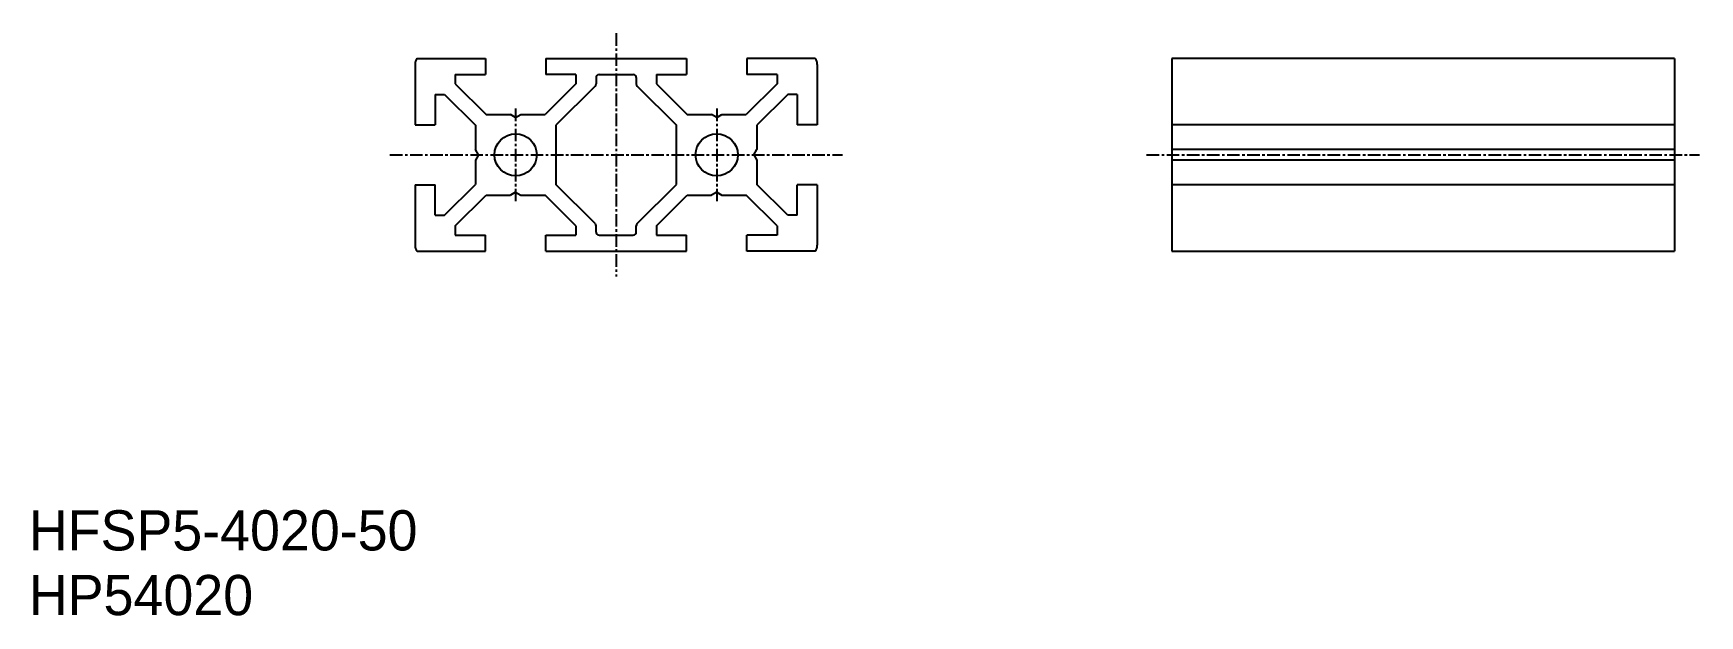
# Model space of a CAD drawing. Extents: x 63 to 228, y 44 to 102.
import ezdxf

# ---------------------------------------------------------------- set-up
doc = ezdxf.new("R2010")
doc.units = 0
doc.linetypes.add('CENTER', pattern=[2, 1.25, -0.25, 0.25, -0.25])
doc.layers.get('0').update_dxf_attribs({"linetype": 'CONTINUOUS'})
doc.layers.add('CENTER', color=1, linetype='CENTER')

msp = doc.modelspace()

# ---------------------------------------------------------------- linework, layer by layer
at = {"color": 7, "linetype": 'CONTINUOUS'}
for p, q in [((100.76, 99.57), (107.56, 99.57)), ((107.56, 99.57), (107.56, 97.97)), ((113.56, 99.57), (113.56, 97.97)), ((113.56, 99.57), (127.56, 99.57)), ((127.56, 99.57), (127.56, 97.97)), ((133.56, 99.57), (133.56, 97.97)), ((140.36, 99.57), (133.56, 99.57)), ((225.82, 99.57), (175.82, 99.57)), ((175.82, 99.57), (175.82, 80.37)), ((225.82, 99.57), (225.82, 80.37)), ((100.56, 98.97), (100.56, 92.97)), ((104.56, 97.97), (107.56, 97.97)), ((104.56, 97.97), (104.56, 97.03)), ((116.56, 97.97), (113.56, 97.97)), ((116.56, 97.97), (116.56, 97.03)), ((118.86, 97.97), (122.26, 97.97)), ((124.56, 97.97), (127.56, 97.97)), ((124.56, 97.97), (124.56, 97.03)), ((136.56, 97.97), (133.56, 97.97)), ((136.56, 97.97), (136.56, 97.03)), ((140.56, 98.97), (140.56, 92.97)), ((104.56, 97.03), (107.62, 93.97)), ((116.56, 97.03), (113.5, 93.97)), ((118.47, 96.82), (114.56, 92.91)), ((118.56, 97.67), (118.56, 97.03)), ((122.56, 97.67), (122.56, 97.03)), ((122.64, 96.82), (126.56, 92.91)), ((124.56, 97.03), (127.62, 93.97)), ((136.56, 97.03), (133.5, 93.97)), ((102.56, 95.97), (102.56, 92.97)), ((102.56, 95.97), (103.5, 95.97)), ((103.5, 95.97), (106.56, 92.91)), ((137.62, 95.97), (134.56, 92.91)), ((138.56, 95.97), (137.62, 95.97)), ((138.56, 95.97), (138.56, 92.97)), ((100.56, 92.97), (102.56, 92.97)), ((106.56, 92.91), (106.56, 90.49)), ((107.62, 93.97), (110.04, 93.97)), ((110.56, 93.67), (110.04, 93.97)), ((110.56, 93.67), (111.08, 93.97)), ((111.08, 93.97), (113.5, 93.97)), ((114.56, 92.91), (114.56, 87.03)), ((126.56, 87.03), (126.56, 92.91)), ((127.62, 93.97), (130.04, 93.97)), ((130.56, 93.67), (130.04, 93.97)), ((130.56, 93.67), (131.08, 93.97)), ((131.08, 93.97), (133.5, 93.97)), ((134.56, 92.91), (134.56, 90.49)), ((140.56, 92.97), (138.56, 92.97)), ((225.82, 92.97), (175.82, 92.97)), ((106.86, 89.97), (106.56, 90.49)), ((106.86, 89.97), (106.56, 89.45)), ((134.26, 89.97), (134.56, 90.49)), ((134.26, 89.97), (134.56, 89.45)), ((225.82, 90.49), (175.82, 90.49)), ((106.56, 89.45), (106.56, 87.03)), ((134.56, 89.45), (134.56, 87.03)), ((225.82, 89.45), (175.82, 89.45)), ((100.56, 86.97), (100.56, 80.97)), ((100.56, 86.97), (102.56, 86.97)), ((102.56, 83.97), (102.56, 86.97)), ((103.5, 83.97), (106.56, 87.03)), ((110.56, 86.27), (110.04, 85.97)), ((110.56, 86.27), (111.08, 85.97)), ((118.47, 83.12), (114.56, 87.03)), ((122.64, 83.12), (126.56, 87.03)), ((130.56, 86.27), (130.04, 85.97)), ((130.56, 86.27), (131.08, 85.97)), ((137.62, 83.97), (134.56, 87.03)), ((138.56, 83.97), (138.56, 86.97)), ((140.56, 86.97), (138.56, 86.97)), ((140.56, 86.97), (140.56, 80.97)), ((225.82, 86.97), (175.82, 86.97)), ((104.56, 82.91), (107.62, 85.97)), ((107.62, 85.97), (110.04, 85.97)), ((111.08, 85.97), (113.5, 85.97)), ((116.56, 82.91), (113.5, 85.97)), ((124.56, 82.91), (127.62, 85.97)), ((127.62, 85.97), (130.04, 85.97)), ((131.08, 85.97), (133.5, 85.97)), ((136.56, 82.91), (133.5, 85.97)), ((102.56, 83.97), (103.5, 83.97)), ((104.56, 82.91), (104.56, 81.97)), ((116.56, 82.91), (116.56, 81.97)), ((118.56, 82.27), (118.56, 82.9)), ((122.56, 82.27), (122.56, 82.9)), ((124.56, 82.91), (124.56, 81.97)), ((136.56, 82.91), (136.56, 81.97)), ((138.56, 83.97), (137.62, 83.97)), ((104.56, 81.97), (107.56, 81.97)), ((107.56, 80.37), (107.56, 81.97)), ((113.56, 80.37), (113.56, 81.97)), ((113.56, 81.97), (116.56, 81.97)), ((118.86, 81.97), (122.26, 81.97)), ((124.56, 81.97), (127.56, 81.97)), ((127.56, 80.37), (127.56, 81.97)), ((133.56, 80.37), (133.56, 81.97)), ((136.56, 81.97), (133.56, 81.97)), ((100.76, 80.37), (107.56, 80.37)), ((113.56, 80.37), (127.56, 80.37)), ((140.36, 80.37), (133.56, 80.37)), ((175.82, 80.37), (225.82, 80.37))]:
    msp.add_line(p, q, dxfattribs=at)
for centre in [(110.56, 89.97), (130.56, 89.97)]:
    msp.add_circle(centre, 2.1, dxfattribs=at)
for centre, radius, start, end in [((101.56, 98.97), 1, 143.1301, 180), ((139.56, 98.97), 1, 360, 36.8699), ((118.86, 97.67), 0.3, 90, 180), ((122.26, 97.67), 0.3, 0, 90), ((118.26, 97.03), 0.3, 314.9998, 360), ((122.86, 97.03), 0.3, 180, 225.0002), ((118.26, 82.9), 0.3, 0, 45), ((122.86, 82.9), 0.3, 135, 180), ((118.86, 82.27), 0.3, 180, 270), ((122.26, 82.27), 0.3, 270, 360), ((101.56, 80.97), 1, 180, 216.8699), ((139.56, 80.97), 1, 323.1301, 0)]:
    msp.add_arc(centre, radius, start, end, dxfattribs=at)
at = {"layer": 'CENTER', "color": 1, "linetype": 'CENTER'}
for p, q in [((120.56, 102.07), (120.56, 77.87)), ((110.56, 94.57), (110.56, 85.37)), ((130.56, 94.57), (130.56, 85.37)), ((98.06, 89.97), (143.06, 89.97)), ((173.32, 89.97), (228.32, 89.97))]:
    msp.add_line(p, q, dxfattribs=at)

# ---------------------------------------------------------------- texts
at = {"color": 7, "linetype": 'CONTINUOUS'}
for s, p in [('HFSP5-4020-50', (62.15, 50.59)), ('HP54020', (62.15, 44.15))]:
    msp.add_text(s, height=4, dxfattribs=at).set_placement(p)

doc.saveas('drawing.dxf')
